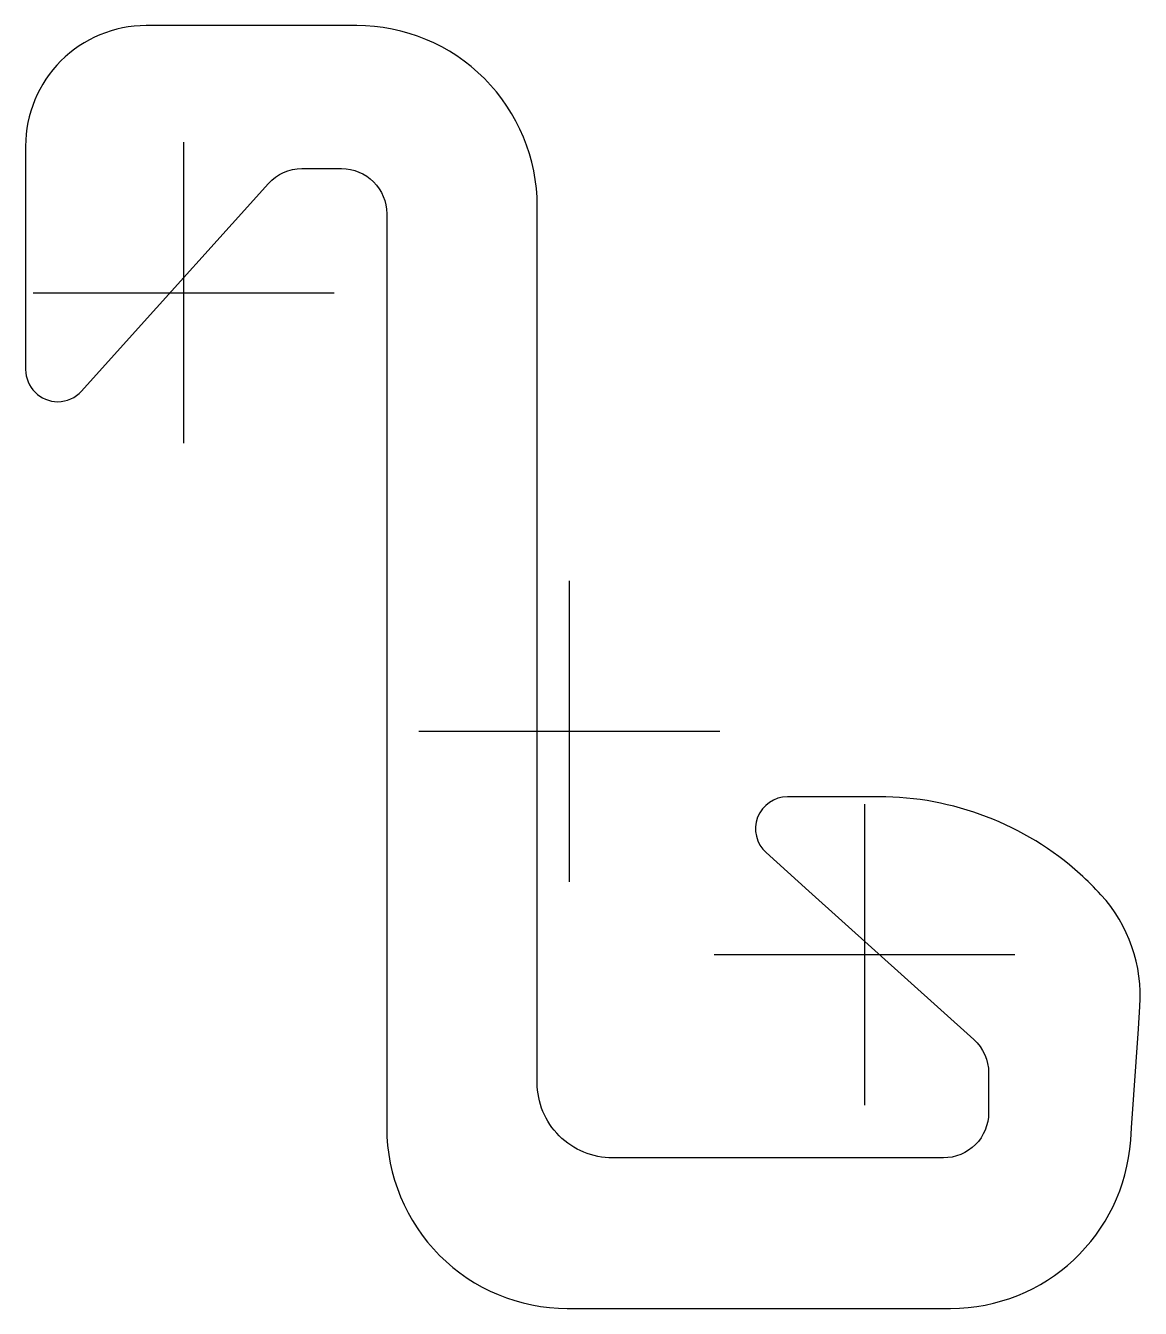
# Model space of a CAD drawing. Header units: millimetres. Extents: x -36.1 to 37.9, y -38.3 to 46.9.
import ezdxf

# ---------------------------------------------------------------- set-up
doc = ezdxf.new("R2010")
doc.units = ezdxf.units.MM
doc.header["$LTSCALE"] = 0.2

msp = doc.modelspace()

# ---------------------------------------------------------------- linework, layer by layer
at = {"flags": 128}
msp.add_lwpolyline([(35.333, -10.86, 0.024412), (33.948, -9.484, 0.185339), (20.565, -4.347), (19, -4.347), (18.332, -4.347), (14.503, -4.347, 0.687281), (13.077, -8.06), (15.923, -10.623), (26.873, -20.481, -0.212557), (27.865, -22.711), (27.865, -25.347, -0.414214), (24.865, -28.347), (2.865, -28.347, -0.414214), (-2.135, -23.347), (-2.135, 34.903, 0.414214), (-14.135, 46.903), (-28.135, 46.903, 0.414214), (-36.135, 38.903), (-36.135, 24.04, 0.414214), (-34.005, 21.91, 0.212557), (-32.422, 22.615), (-29.86, 25.461), (-20.001, 36.41, -0.212557), (-17.771, 37.403), (-15.135, 37.403, -0.414214), (-12.135, 34.403), (-12.135, -26.347, 0.414214), (-0.135, -38.347), (25.336, -38.347, 0.394014), (37.307, -27.18), (37.365, -26.347), (37.823, -19.761), (37.925, -18.297, 0.205205)], format="xyb", close=True, dxfattribs=at)
at = {"layer": 'DEFPOINTS'}
for p, q in [((-25.635, 39.153), (-25.635, 19.153)), ((-35.635, 29.153), (-15.635, 29.153)), ((19.615, -4.847), (19.615, -24.847)), ((29.615, -14.847), (9.615, -14.847))]:
    msp.add_line(p, q, dxfattribs=at)
at = {"layer": 'DEFPOINTS', "ltscale": 10}
for p, q in [((0, -10), (0, 10)), ((10, 0), (-10, 0))]:
    msp.add_line(p, q, dxfattribs=at)

doc.saveas('drawing.dxf')
